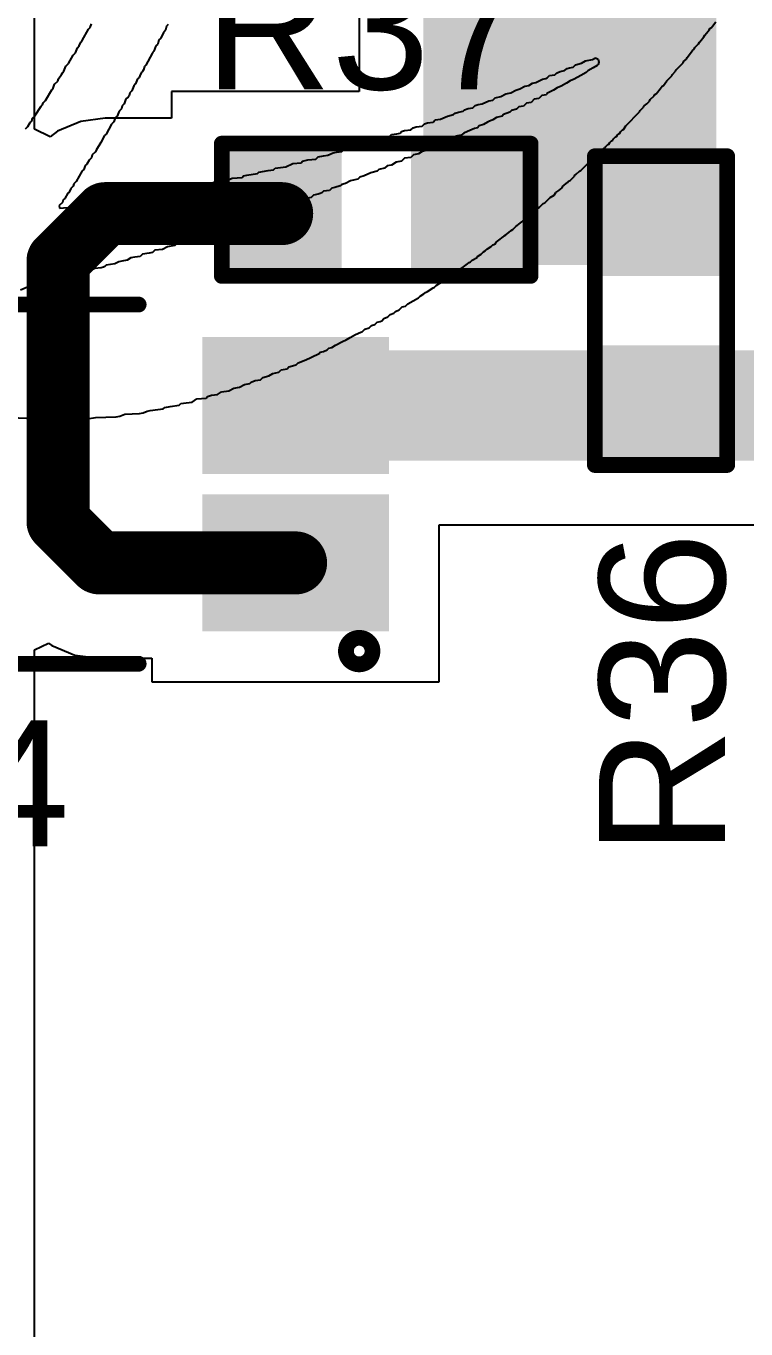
# Model space of a CAD drawing. Header units: inches. Extents: x -3 to 5437, y -3 to 5435.
# Drawn here: x 180 to 185.81, y 39.01 to 49.51 of the extents above; entities that cross this region are included whole.
import ezdxf

# ---------------------------------------------------------------- set-up
doc = ezdxf.new("R2010")
doc.units = ezdxf.units.IN
for name, color, linetype in [('Bottom Overlay', 54, 'Continuous'), ('Top Layer', 1, 'Continuous'), ('Top Overlay', 2, 'Continuous'), ('Top Paste', 8, 'Continuous'), ('Top Solder', 216, 'Continuous')]:
    doc.layers.add(name, color=color, linetype=linetype)
doc.styles.add('Arial', font='', dxfattribs={"height": 0.2})
doc.styles.get('Arial').set_extended_font_data('Arial')

# ---------------------------------------------------------------- blocks, each defined once
blk = doc.blocks.new('PS2801C_1_F3_A_281')
at = {"layer": 'Top Layer'}
for points in [[(-3.8, 1.085), (-2.5, 1.085), (-2.5, 0.185), (-3.8, 0.185)], [(2.5, 1.085), (3.8, 1.085), (3.8, 0.185), (2.5, 0.185)], [(-3.8, -0.185), (-2.5, -0.185), (-2.5, -1.085), (-3.8, -1.085)], [(2.5, -0.185), (3.8, -0.185), (3.8, -1.085), (2.5, -1.085)]]:
    blk.add_hatch(color=1, dxfattribs=at).paths.add_polyline_path(points)
at = {"layer": 'Top Paste'}
for points in [[(-3.8, 1.085), (-2.5, 1.085), (-2.5, 0.185), (-3.8, 0.185)], [(2.5, 1.085), (3.8, 1.085), (3.8, 0.185), (2.5, 0.185)], [(-3.8, -0.185), (-2.5, -0.185), (-2.5, -1.085), (-3.8, -1.085)], [(2.5, -0.185), (3.8, -0.185), (3.8, -1.085), (2.5, -1.085)]]:
    blk.add_hatch(color=8, dxfattribs=at).paths.add_polyline_path(points)
at = {"layer": 'Top Solder'}
for points in [[(-3.902, 1.187), (-2.398, 1.187), (-2.398, 0.083), (-3.902, 0.083)], [(2.398, 1.187), (3.902, 1.187), (3.902, 0.083), (2.398, 0.083)], [(-3.902, -0.083), (-2.398, -0.083), (-2.398, -1.187), (-3.902, -1.187)], [(2.398, -0.083), (3.902, -0.083), (3.902, -1.187), (2.398, -1.187)]]:
    blk.add_hatch(color=216, dxfattribs=at).paths.add_polyline_path(points)
at = {"layer": 'Top Overlay'}
for points in [[(-3.556, 1.346, 0.127, 0.127, 1), (-3.77, 1.346, 0.127, 0.127, 1)], [(-1.917, 1.448, 0.0635, 0.0635, 1), (-1.853, 1.448, 0.0635, 0.0635, 1)], [(1.969, 1.448, 0.0635, 0.0635, 1), (2.033, 1.448, 0.0635, 0.0635, 1)], [(-3.802, 1.346, 0.0635, 0.0635, 1), (-3.738, 1.346, 0.0635, 0.0635, 1)], [(-3.588, 1.346, 0.0635, 0.0635, 1), (-3.525, 1.346, 0.0635, 0.0635, 1)], [(-1.917, -1.448, 0.0635, 0.0635, 1), (-1.853, -1.448, 0.0635, 0.0635, 1)], [(1.969, -1.448, 0.0635, 0.0635, 1), (2.033, -1.448, 0.0635, 0.0635, 1)]]:
    blk.add_lwpolyline(points, format="xyseb", close=True, dxfattribs=at)
for points in [[(2.001, 1.448, 0.127, 0.127, 0), (-1.885, 1.448, 0.127, 0.127, 0)], [(2.001, -1.448, 0.127, 0.127, 0), (-1.885, -1.448, 0.127, 0.127, 0)]]:
    blk.add_lwpolyline(points, format="xyseb", dxfattribs=at)
blk = doc.blocks.new('RES_0603_433')
at = {"layer": 'Top Layer'}
for points in [[(-0.381, 0.4445), (-0.381, -0.4445), (-1.143, -0.4445), (-1.143, 0.4445)], [(1.143, 0.4445), (1.143, -0.4445), (0.381, -0.4445), (0.381, 0.4445)]]:
    blk.add_hatch(color=1, dxfattribs=at).paths.add_polyline_path(points)
at = {"layer": 'Top Paste'}
for points in [[(-0.381, 0.4445), (-0.381, -0.4445), (-1.143, -0.4445), (-1.143, 0.4445)], [(1.143, 0.4445), (1.143, -0.4445), (0.381, -0.4445), (0.381, 0.4445)]]:
    blk.add_hatch(color=8, dxfattribs=at).paths.add_polyline_path(points)
at = {"layer": 'Top Solder'}
for points in [[(-0.2794, 0.5461), (-0.2794, -0.5461), (-1.2446, -0.5461), (-1.2446, 0.5461)], [(1.2446, 0.5461), (1.2446, -0.5461), (0.2794, -0.5461), (0.2794, 0.5461)]]:
    blk.add_hatch(color=216, dxfattribs=at).paths.add_polyline_path(points)
at = {"layer": 'Top Overlay'}
for points in [[(-1.2446, 0.5334, 0.127, 0.127, 0), (1.2446, 0.5334, 0.127, 0.127, 0)], [(-1.2446, -0.5334, 0.127, 0.127, 0), (-1.2446, 0.5334, 0.127, 0.127, 0)], [(1.2446, -0.5334, 0.127, 0.127, 0), (1.2446, 0.5334, 0.127, 0.127, 0)], [(-1.2446, -0.5334, 0.127, 0.127, 0), (1.2446, -0.5334, 0.127, 0.127, 0)]]:
    blk.add_lwpolyline(points, format="xyseb", dxfattribs=at)
for points in [[(-1.27635, 0.5334, 0.0635, 0.0635, 1), (-1.21285, 0.5334, 0.0635, 0.0635, 1)], [(-1.27635, 0.5334, 0.0635, 0.0635, 1), (-1.21285, 0.5334, 0.0635, 0.0635, 1)], [(1.21285, 0.5334, 0.0635, 0.0635, 1), (1.27635, 0.5334, 0.0635, 0.0635, 1)], [(1.21285, 0.5334, 0.0635, 0.0635, 1), (1.27635, 0.5334, 0.0635, 0.0635, 1)], [(-1.27635, -0.5334, 0.0635, 0.0635, 1), (-1.21285, -0.5334, 0.0635, 0.0635, 1)], [(-1.27635, -0.5334, 0.0635, 0.0635, 1), (-1.21285, -0.5334, 0.0635, 0.0635, 1)], [(1.21285, -0.5334, 0.0635, 0.0635, 1), (1.27635, -0.5334, 0.0635, 0.0635, 1)], [(1.21285, -0.5334, 0.0635, 0.0635, 1), (1.27635, -0.5334, 0.0635, 0.0635, 1)]]:
    blk.add_lwpolyline(points, format="xyseb", close=True, dxfattribs=at)
blk = doc.blocks.new('RES_0603_434')
at = {"layer": 'Top Layer'}
for points in [[(-0.381, 0.4445), (-0.381, -0.4445), (-1.143, -0.4445), (-1.143, 0.4445)], [(1.143, 0.4445), (1.143, -0.4445), (0.381, -0.4445), (0.381, 0.4445)]]:
    blk.add_hatch(color=1, dxfattribs=at).paths.add_polyline_path(points)
at = {"layer": 'Top Paste'}
for points in [[(-0.381, 0.4445), (-0.381, -0.4445), (-1.143, -0.4445), (-1.143, 0.4445)], [(1.143, 0.4445), (1.143, -0.4445), (0.381, -0.4445), (0.381, 0.4445)]]:
    blk.add_hatch(color=8, dxfattribs=at).paths.add_polyline_path(points)
at = {"layer": 'Top Solder'}
for points in [[(-0.2794, 0.5461), (-0.2794, -0.5461), (-1.2446, -0.5461), (-1.2446, 0.5461)], [(1.2446, 0.5461), (1.2446, -0.5461), (0.2794, -0.5461), (0.2794, 0.5461)]]:
    blk.add_hatch(color=216, dxfattribs=at).paths.add_polyline_path(points)
at = {"layer": 'Top Overlay'}
for points in [[(-1.2446, 0.5334, 0.127, 0.127, 0), (1.2446, 0.5334, 0.127, 0.127, 0)], [(-1.2446, 0.5334, 0.127, 0.127, 0), (-1.2446, -0.5334, 0.127, 0.127, 0)], [(1.2446, 0.5334, 0.127, 0.127, 0), (1.2446, -0.5334, 0.127, 0.127, 0)], [(-1.2446, -0.5334, 0.127, 0.127, 0), (1.2446, -0.5334, 0.127, 0.127, 0)]]:
    blk.add_lwpolyline(points, format="xyseb", dxfattribs=at)
for points in [[(-1.27635, 0.5334, 0.0635, 0.0635, 1), (-1.21285, 0.5334, 0.0635, 0.0635, 1)], [(-1.27635, 0.5334, 0.0635, 0.0635, 1), (-1.21285, 0.5334, 0.0635, 0.0635, 1)], [(1.21285, 0.5334, 0.0635, 0.0635, 1), (1.27635, 0.5334, 0.0635, 0.0635, 1)], [(1.21285, 0.5334, 0.0635, 0.0635, 1), (1.27635, 0.5334, 0.0635, 0.0635, 1)], [(-1.27635, -0.5334, 0.0635, 0.0635, 1), (-1.21285, -0.5334, 0.0635, 0.0635, 1)], [(-1.27635, -0.5334, 0.0635, 0.0635, 1), (-1.21285, -0.5334, 0.0635, 0.0635, 1)], [(1.21285, -0.5334, 0.0635, 0.0635, 1), (1.27635, -0.5334, 0.0635, 0.0635, 1)], [(1.21285, -0.5334, 0.0635, 0.0635, 1), (1.27635, -0.5334, 0.0635, 0.0635, 1)]]:
    blk.add_lwpolyline(points, format="xyseb", close=True, dxfattribs=at)

msp = doc.modelspace()

# ---------------------------------------------------------------- hatches: boundary and pattern name
at = {"layer": 'Top Layer'}
for points in [[(183.206, 47.588), (185.566, 47.588), (185.566, 53.021), (183.206, 53.021)], [(181.532, 46.009), (190.017, 46.009), (190.017, 46.898), (181.532, 46.898)]]:
    msp.add_hatch(color=1, dxfattribs=at).paths.add_polyline_path(points)

# ---------------------------------------------------------------- linework, layer by layer
at = {"layer": 'Bottom Overlay'}
for p, q in [((180.456, 49.396), (180.505, 49.488)), ((180.505, 49.488), (180.518, 49.501)), ((180.518, 49.501), (180.53, 49.532)), ((181.126, 49.479), (181.111, 49.458)), ((181.135, 49.513), (181.126, 49.479)), ((181.148, 49.526), (181.135, 49.513)), ((185.501, 49.473), (185.51, 49.482)), ((185.51, 49.482), (185.516, 49.495)), ((185.516, 49.495), (185.529, 49.501)), ((185.529, 49.501), (185.535, 49.513)), ((185.535, 49.513), (185.563, 49.547)), ((180.431, 49.353), (180.443, 49.383)), ((180.443, 49.383), (180.456, 49.396)), ((181.074, 49.402), (181.064, 49.368)), ((181.086, 49.414), (181.074, 49.402)), ((181.111, 49.458), (181.086, 49.414)), ((185.393, 49.34), (185.424, 49.371)), ((185.424, 49.371), (185.43, 49.383)), ((185.43, 49.383), (185.448, 49.402)), ((185.448, 49.402), (185.455, 49.414)), ((185.455, 49.414), (185.467, 49.427)), ((185.467, 49.427), (185.473, 49.439)), ((185.473, 49.439), (185.501, 49.473)), ((180.345, 49.21), (180.382, 49.278)), ((180.382, 49.278), (180.4, 49.297)), ((180.4, 49.297), (180.416, 49.337)), ((180.416, 49.337), (180.431, 49.353)), ((181.018, 49.291), (180.969, 49.198)), ((181.024, 49.303), (181.018, 49.291)), ((181.033, 49.312), (181.024, 49.303)), ((181.049, 49.353), (181.033, 49.312)), ((181.064, 49.368), (181.049, 49.353)), ((185.331, 49.26), (185.374, 49.315)), ((185.374, 49.315), (185.387, 49.328)), ((185.387, 49.328), (185.393, 49.34)), ((180.307, 49.149), (180.323, 49.189)), ((180.323, 49.189), (180.345, 49.21)), ((180.95, 49.161), (180.941, 49.146)), ((180.956, 49.186), (180.95, 49.161)), ((180.969, 49.198), (180.956, 49.186)), ((184.342, 49.155), (184.364, 49.17)), ((184.364, 49.17), (184.382, 49.176)), ((184.382, 49.176), (184.413, 49.183)), ((184.413, 49.183), (184.432, 49.201)), ((184.432, 49.201), (184.481, 49.213)), ((184.481, 49.213), (184.512, 49.232)), ((184.512, 49.232), (184.568, 49.244)), ((184.574, 49.176), (184.531, 49.152)), ((184.568, 49.244), (184.593, 49.257)), ((184.605, 49.195), (184.574, 49.176)), ((184.593, 49.257), (184.614, 49.247)), ((184.614, 49.204), (184.605, 49.195)), ((184.614, 49.247), (184.62, 49.223)), ((184.62, 49.223), (184.614, 49.204)), ((185.238, 49.149), (185.244, 49.161)), ((185.244, 49.161), (185.3, 49.217)), ((185.3, 49.217), (185.306, 49.229)), ((185.306, 49.229), (185.325, 49.247)), ((185.325, 49.247), (185.331, 49.26)), ((180.233, 49.044), (180.258, 49.068)), ((180.258, 49.068), (180.264, 49.087)), ((180.264, 49.087), (180.289, 49.124)), ((180.289, 49.124), (180.295, 49.136)), ((180.295, 49.136), (180.307, 49.149)), ((180.901, 49.087), (180.885, 49.047)), ((180.913, 49.099), (180.901, 49.087)), ((180.919, 49.112), (180.913, 49.099)), ((180.932, 49.142), (180.919, 49.112)), ((180.941, 49.146), (180.932, 49.142)), ((184.086, 49.053), (184.111, 49.059)), ((184.111, 49.059), (184.166, 49.084)), ((184.166, 49.084), (184.191, 49.09)), ((184.191, 49.09), (184.203, 49.096)), ((184.203, 49.096), (184.222, 49.115)), ((184.222, 49.115), (184.265, 49.121)), ((184.265, 49.121), (184.277, 49.133)), ((184.277, 49.133), (184.29, 49.139)), ((184.29, 49.139), (184.308, 49.146)), ((184.308, 49.146), (184.342, 49.155)), ((184.389, 49.071), (184.358, 49.053)), ((184.42, 49.084), (184.389, 49.071)), ((184.475, 49.115), (184.42, 49.084)), ((184.518, 49.139), (184.475, 49.115)), ((184.531, 49.152), (184.518, 49.139)), ((185.142, 49.034), (185.167, 49.071)), ((185.167, 49.071), (185.207, 49.112)), ((185.207, 49.112), (185.214, 49.124)), ((185.214, 49.124), (185.238, 49.149)), ((180.159, 48.914), (180.209, 49)), ((180.209, 49), (180.221, 49.013)), ((180.221, 49.013), (180.233, 49.044)), ((180.833, 48.951), (180.826, 48.939)), ((180.839, 48.976), (180.833, 48.951)), ((180.854, 48.991), (180.839, 48.976)), ((180.87, 49.031), (180.854, 48.991)), ((180.885, 49.047), (180.87, 49.031)), ((183.829, 48.945), (183.87, 48.966)), ((183.87, 48.966), (183.91, 48.976)), ((183.91, 48.976), (183.95, 48.997)), ((183.95, 48.997), (183.984, 49.006)), ((183.984, 49.006), (184.024, 49.028)), ((184.024, 49.028), (184.055, 49.034)), ((184.055, 49.034), (184.086, 49.053)), ((184.16, 48.954), (184.135, 48.929)), ((184.197, 48.96), (184.16, 48.954)), ((184.2, 48.969), (184.197, 48.96)), ((184.253, 48.997), (184.2, 48.969)), ((184.284, 49.016), (184.253, 48.997)), ((184.315, 49.028), (184.284, 49.016)), ((184.358, 49.053), (184.315, 49.028)), ((185.034, 48.92), (185.065, 48.951)), ((185.065, 48.951), (185.068, 48.96)), ((185.068, 48.96), (185.081, 48.966)), ((185.081, 48.966), (185.096, 48.982)), ((185.096, 48.982), (185.102, 48.994)), ((185.102, 48.994), (185.115, 49.006)), ((185.115, 49.006), (185.121, 49.019)), ((185.121, 49.019), (185.13, 49.028)), ((185.13, 49.028), (185.142, 49.034)), ((180.073, 48.79), (180.125, 48.867)), ((180.125, 48.867), (180.134, 48.877)), ((180.134, 48.877), (180.141, 48.895)), ((180.141, 48.895), (180.159, 48.914)), ((180.771, 48.846), (180.752, 48.827)), ((180.777, 48.871), (180.771, 48.846)), ((180.792, 48.886), (180.777, 48.871)), ((180.808, 48.926), (180.792, 48.886)), ((180.826, 48.939), (180.808, 48.926)), ((183.536, 48.837), (183.567, 48.849)), ((183.567, 48.849), (183.604, 48.855)), ((183.604, 48.855), (183.622, 48.874)), ((183.622, 48.874), (183.647, 48.88)), ((183.647, 48.88), (183.678, 48.886)), ((183.678, 48.886), (183.734, 48.911)), ((183.734, 48.911), (183.765, 48.917)), ((183.765, 48.917), (183.783, 48.935)), ((183.783, 48.935), (183.829, 48.945)), ((183.975, 48.861), (183.956, 48.843)), ((184.012, 48.867), (183.975, 48.861)), ((184.036, 48.892), (184.012, 48.867)), ((184.074, 48.898), (184.036, 48.892)), ((184.098, 48.923), (184.074, 48.898)), ((184.135, 48.929), (184.098, 48.923)), ((184.954, 48.833), (184.979, 48.858)), ((184.979, 48.858), (184.985, 48.871)), ((184.985, 48.871), (185.007, 48.886)), ((185.007, 48.886), (185.028, 48.908)), ((185.028, 48.908), (185.034, 48.92)), ((180.036, 48.735), (180.048, 48.747)), ((180.048, 48.747), (180.054, 48.772)), ((180.054, 48.772), (180.066, 48.778)), ((180.066, 48.778), (180.073, 48.79)), ((180.709, 48.741), (180.691, 48.722)), ((180.721, 48.772), (180.709, 48.741)), ((180.737, 48.787), (180.721, 48.772)), ((180.752, 48.827), (180.737, 48.787)), ((183.283, 48.738), (183.301, 48.756)), ((183.301, 48.756), (183.344, 48.762)), ((183.344, 48.762), (183.4, 48.787)), ((183.4, 48.787), (183.449, 48.799)), ((183.449, 48.799), (183.462, 48.812)), ((183.462, 48.812), (183.487, 48.818)), ((183.487, 48.818), (183.527, 48.827)), ((183.527, 48.827), (183.536, 48.837)), ((183.734, 48.744), (183.721, 48.738)), ((183.765, 48.756), (183.734, 48.744)), ((183.795, 48.775), (183.765, 48.756)), ((183.839, 48.787), (183.795, 48.775)), ((183.851, 48.799), (183.839, 48.787)), ((183.901, 48.818), (183.851, 48.799)), ((183.916, 48.833), (183.901, 48.818)), ((183.956, 48.843), (183.916, 48.833)), ((184.837, 48.71), (184.948, 48.821)), ((184.948, 48.821), (184.954, 48.833)), ((179.998, 48.685), (180.017, 48.704)), ((180.017, 48.704), (180.036, 48.735)), ((180.647, 48.642), (180.635, 48.63)), ((180.691, 48.722), (180.647, 48.642)), ((182.93, 48.62), (182.949, 48.639)), ((182.949, 48.639), (182.992, 48.645)), ((182.992, 48.645), (183.017, 48.651)), ((183.017, 48.651), (183.029, 48.664)), ((183.029, 48.664), (183.054, 48.67)), ((183.054, 48.67), (183.103, 48.676)), ((183.103, 48.676), (183.122, 48.694)), ((183.122, 48.694), (183.147, 48.701)), ((183.147, 48.701), (183.196, 48.707)), ((183.196, 48.707), (183.215, 48.725)), ((183.215, 48.725), (183.239, 48.732)), ((183.239, 48.732), (183.283, 48.738)), ((183.53, 48.651), (183.511, 48.633)), ((183.561, 48.664), (183.53, 48.651)), ((183.616, 48.688), (183.561, 48.664)), ((183.641, 48.694), (183.616, 48.688)), ((183.656, 48.71), (183.641, 48.694)), ((183.69, 48.719), (183.656, 48.71)), ((183.721, 48.738), (183.69, 48.719)), ((184.762, 48.623), (184.769, 48.636)), ((184.769, 48.636), (184.778, 48.645)), ((184.778, 48.645), (184.787, 48.648)), ((184.787, 48.648), (184.793, 48.66)), ((184.793, 48.66), (184.809, 48.676)), ((184.809, 48.676), (184.818, 48.679)), ((184.818, 48.679), (184.837, 48.71)), ((180.604, 48.574), (180.567, 48.512)), ((180.635, 48.63), (180.604, 48.574)), ((182.634, 48.528), (182.646, 48.54)), ((182.646, 48.54), (182.689, 48.552)), ((182.689, 48.552), (182.742, 48.562)), ((182.742, 48.562), (182.782, 48.583)), ((182.782, 48.583), (182.838, 48.589)), ((182.838, 48.589), (182.856, 48.608)), ((182.856, 48.608), (182.9, 48.614)), ((182.9, 48.614), (182.93, 48.62)), ((183.264, 48.534), (183.246, 48.515)), ((183.314, 48.546), (183.264, 48.534)), ((183.329, 48.562), (183.314, 48.546)), ((183.363, 48.571), (183.329, 48.562)), ((183.394, 48.589), (183.363, 48.571)), ((183.425, 48.602), (183.394, 48.589)), ((183.449, 48.608), (183.425, 48.602)), ((183.468, 48.626), (183.449, 48.608)), ((183.511, 48.633), (183.468, 48.626)), ((184.661, 48.528), (184.67, 48.531)), ((184.67, 48.531), (184.676, 48.543)), ((184.676, 48.543), (184.691, 48.559)), ((184.691, 48.559), (184.701, 48.562)), ((184.701, 48.562), (184.707, 48.574)), ((184.707, 48.574), (184.722, 48.589)), ((184.722, 48.589), (184.732, 48.592)), ((184.732, 48.592), (184.738, 48.605)), ((184.738, 48.605), (184.753, 48.62)), ((184.753, 48.62), (184.762, 48.623)), ((180.511, 48.432), (180.493, 48.401)), ((180.53, 48.45), (180.511, 48.432)), ((180.536, 48.475), (180.53, 48.45)), ((180.561, 48.5), (180.536, 48.475)), ((180.567, 48.512), (180.561, 48.5)), ((182.232, 48.423), (182.275, 48.435)), ((182.275, 48.435), (182.337, 48.441)), ((182.337, 48.441), (182.356, 48.46)), ((182.356, 48.46), (182.399, 48.466)), ((182.399, 48.466), (182.436, 48.472)), ((182.436, 48.472), (182.479, 48.491)), ((182.479, 48.491), (182.504, 48.497)), ((182.504, 48.497), (182.547, 48.503)), ((182.547, 48.503), (182.566, 48.521)), ((182.566, 48.521), (182.634, 48.528)), ((183.054, 48.447), (183.029, 48.423)), ((183.103, 48.453), (183.054, 48.447)), ((183.125, 48.475), (183.103, 48.453)), ((183.165, 48.484), (183.125, 48.475)), ((183.196, 48.503), (183.165, 48.484)), ((183.246, 48.515), (183.196, 48.503)), ((184.475, 48.348), (184.593, 48.466)), ((184.593, 48.466), (184.614, 48.475)), ((184.614, 48.475), (184.62, 48.487)), ((184.62, 48.487), (184.63, 48.497)), ((184.63, 48.497), (184.639, 48.5)), ((184.639, 48.5), (184.645, 48.512)), ((184.645, 48.512), (184.661, 48.528)), ((180.456, 48.345), (180.406, 48.259)), ((180.468, 48.358), (180.456, 48.345)), ((180.48, 48.389), (180.468, 48.358)), ((180.493, 48.401), (180.48, 48.389)), ((181.781, 48.311), (181.868, 48.324)), ((181.868, 48.324), (181.88, 48.336)), ((181.88, 48.336), (181.954, 48.348)), ((181.954, 48.348), (181.997, 48.355)), ((181.997, 48.355), (182.01, 48.367)), ((182.01, 48.367), (182.096, 48.379)), ((182.096, 48.379), (182.152, 48.404)), ((182.152, 48.404), (182.22, 48.41)), ((182.22, 48.41), (182.232, 48.423)), ((182.782, 48.33), (182.727, 48.305)), ((182.832, 48.342), (182.782, 48.33)), ((182.847, 48.358), (182.832, 48.342)), ((182.893, 48.367), (182.847, 48.358)), ((182.912, 48.385), (182.893, 48.367)), ((182.949, 48.392), (182.912, 48.385)), ((182.986, 48.416), (182.949, 48.392)), ((183.029, 48.423), (182.986, 48.416)), ((184.438, 48.318), (184.463, 48.342)), ((184.463, 48.342), (184.475, 48.348)), ((180.382, 48.222), (180.363, 48.203)), ((180.388, 48.24), (180.382, 48.222)), ((180.406, 48.259), (180.388, 48.24)), ((181.33, 48.206), (181.342, 48.219)), ((181.342, 48.219), (181.386, 48.225)), ((181.386, 48.225), (181.447, 48.231)), ((181.447, 48.231), (181.478, 48.237)), ((181.478, 48.237), (181.522, 48.256)), ((181.522, 48.256), (181.608, 48.262)), ((181.608, 48.262), (181.664, 48.287)), ((181.664, 48.287), (181.744, 48.293)), ((181.744, 48.293), (181.756, 48.305)), ((181.756, 48.305), (181.781, 48.311)), ((182.535, 48.225), (182.492, 48.212)), ((182.547, 48.237), (182.535, 48.225)), ((182.578, 48.243), (182.547, 48.237)), ((182.618, 48.265), (182.578, 48.243)), ((182.652, 48.274), (182.618, 48.265)), ((182.677, 48.28), (182.652, 48.274)), ((182.693, 48.296), (182.677, 48.28)), ((182.727, 48.305), (182.693, 48.296)), ((184.324, 48.209), (184.33, 48.222)), ((184.33, 48.222), (184.367, 48.253)), ((184.367, 48.253), (184.376, 48.262)), ((184.376, 48.262), (184.389, 48.268)), ((184.389, 48.268), (184.423, 48.302)), ((184.423, 48.302), (184.426, 48.311)), ((184.426, 48.311), (184.438, 48.318)), ((180.301, 48.111), (180.295, 48.092)), ((180.314, 48.123), (180.301, 48.111)), ((180.338, 48.166), (180.314, 48.123)), ((180.348, 48.169), (180.338, 48.166)), ((180.363, 48.203), (180.348, 48.169)), ((180.768, 48.107), (180.83, 48.114)), ((180.83, 48.114), (180.86, 48.126)), ((180.86, 48.126), (180.904, 48.138)), ((180.904, 48.138), (181.003, 48.145)), ((181.003, 48.145), (181.046, 48.163)), ((181.046, 48.163), (181.126, 48.169)), ((181.126, 48.169), (181.182, 48.175)), ((181.182, 48.175), (181.194, 48.188)), ((181.194, 48.188), (181.219, 48.194)), ((181.219, 48.194), (181.299, 48.2)), ((181.299, 48.2), (181.33, 48.206)), ((182.245, 48.12), (182.207, 48.095)), ((182.275, 48.126), (182.245, 48.12)), ((182.3, 48.132), (182.275, 48.126)), ((182.319, 48.151), (182.3, 48.132)), ((182.356, 48.157), (182.319, 48.151)), ((182.374, 48.163), (182.356, 48.157)), ((182.387, 48.169), (182.374, 48.163)), ((182.399, 48.182), (182.387, 48.169)), ((182.448, 48.188), (182.399, 48.182)), ((182.467, 48.206), (182.448, 48.188)), ((182.492, 48.212), (182.467, 48.206)), ((184.185, 48.089), (184.228, 48.132)), ((184.228, 48.132), (184.259, 48.151)), ((184.259, 48.151), (184.274, 48.172)), ((184.274, 48.172), (184.296, 48.188)), ((184.296, 48.188), (184.324, 48.209)), ((180.295, 48.092), (180.27, 48.067)), ((180.27, 48.067), (180.273, 48.046)), ((180.273, 48.046), (180.372, 48.052)), ((180.372, 48.052), (180.44, 48.058)), ((180.44, 48.058), (180.453, 48.07)), ((180.453, 48.07), (180.555, 48.08)), ((180.555, 48.08), (180.641, 48.086)), ((180.641, 48.086), (180.669, 48.101)), ((180.669, 48.101), (180.768, 48.107)), ((181.966, 48.009), (181.923, 48.002)), ((182.007, 48.03), (181.966, 48.009)), ((182.053, 48.039), (182.007, 48.03)), ((182.084, 48.058), (182.053, 48.039)), ((182.133, 48.07), (182.084, 48.058)), ((182.164, 48.089), (182.133, 48.07)), ((182.207, 48.095), (182.164, 48.089)), ((184.08, 47.996), (184.129, 48.046)), ((184.129, 48.046), (184.141, 48.052)), ((184.141, 48.052), (184.172, 48.083)), ((184.172, 48.083), (184.185, 48.089)), ((181.658, 47.904), (181.645, 47.891)), ((181.679, 47.913), (181.658, 47.904)), ((181.732, 47.922), (181.679, 47.913)), ((181.75, 47.941), (181.732, 47.922)), ((181.793, 47.947), (181.75, 47.941)), ((181.824, 47.959), (181.793, 47.947)), ((181.837, 47.971), (181.824, 47.959)), ((181.88, 47.978), (181.837, 47.971)), ((181.911, 47.99), (181.88, 47.978)), ((181.923, 48.002), (181.911, 47.99)), ((183.95, 47.897), (183.962, 47.904)), ((183.962, 47.904), (183.987, 47.928)), ((183.987, 47.928), (183.999, 47.934)), ((183.999, 47.934), (184.018, 47.953)), ((184.018, 47.953), (184.049, 47.971)), ((184.049, 47.971), (184.067, 47.99)), ((184.067, 47.99), (184.08, 47.996)), ((181.355, 47.798), (181.312, 47.792)), ((181.398, 47.811), (181.355, 47.798)), ((181.41, 47.823), (181.398, 47.811)), ((181.46, 47.829), (181.41, 47.823)), ((181.497, 47.854), (181.46, 47.829)), ((181.546, 47.86), (181.497, 47.854)), ((181.586, 47.882), (181.546, 47.86)), ((181.645, 47.891), (181.586, 47.882)), ((183.814, 47.786), (183.848, 47.814)), ((183.848, 47.814), (183.857, 47.823)), ((183.857, 47.823), (183.87, 47.829)), ((183.87, 47.829), (183.882, 47.842)), ((183.882, 47.842), (183.894, 47.848)), ((183.894, 47.848), (183.913, 47.866)), ((183.913, 47.866), (183.925, 47.873)), ((183.925, 47.873), (183.95, 47.897)), ((181.04, 47.706), (181.021, 47.687)), ((181.101, 47.712), (181.04, 47.706)), ((181.142, 47.734), (181.101, 47.712)), ((181.2, 47.743), (181.142, 47.734)), ((181.219, 47.761), (181.2, 47.743)), ((181.256, 47.768), (181.219, 47.761)), ((181.299, 47.78), (181.256, 47.768)), ((181.312, 47.792), (181.299, 47.78)), ((183.672, 47.675), (183.69, 47.693)), ((183.69, 47.693), (183.703, 47.7)), ((183.703, 47.7), (183.721, 47.718)), ((183.721, 47.718), (183.752, 47.737)), ((183.752, 47.737), (183.765, 47.749)), ((183.765, 47.749), (183.786, 47.758)), ((183.786, 47.758), (183.792, 47.771)), ((183.792, 47.771), (183.802, 47.78)), ((183.802, 47.78), (183.814, 47.786)), ((180.647, 47.585), (180.638, 47.576)), ((180.718, 47.595), (180.647, 47.585)), ((180.749, 47.613), (180.718, 47.595)), ((180.774, 47.619), (180.749, 47.613)), ((180.817, 47.625), (180.774, 47.619)), ((180.848, 47.644), (180.817, 47.625)), ((180.879, 47.65), (180.848, 47.644)), ((180.922, 47.656), (180.879, 47.65)), ((180.941, 47.675), (180.922, 47.656)), ((180.996, 47.681), (180.941, 47.675)), ((181.021, 47.687), (180.996, 47.681)), ((183.517, 47.564), (183.561, 47.595)), ((183.561, 47.595), (183.573, 47.607)), ((183.573, 47.607), (183.585, 47.613)), ((183.585, 47.613), (183.598, 47.625)), ((183.598, 47.625), (183.638, 47.647)), ((183.638, 47.647), (183.641, 47.656)), ((183.641, 47.656), (183.672, 47.675)), ((180.335, 47.496), (180.304, 47.477)), ((180.422, 47.508), (180.335, 47.496)), ((180.44, 47.527), (180.422, 47.508)), ((180.502, 47.533), (180.44, 47.527)), ((180.558, 47.558), (180.502, 47.533)), ((180.607, 47.564), (180.558, 47.558)), ((180.626, 47.57), (180.607, 47.564)), ((180.638, 47.576), (180.626, 47.57)), ((183.388, 47.471), (183.4, 47.483)), ((183.4, 47.483), (183.431, 47.502)), ((183.431, 47.502), (183.443, 47.514)), ((183.443, 47.514), (183.474, 47.533)), ((183.474, 47.533), (183.487, 47.545)), ((183.487, 47.545), (183.517, 47.564)), ((180.014, 47.409), (179.958, 47.384)), ((180.076, 47.415), (180.014, 47.409)), ((180.1, 47.422), (180.076, 47.415)), ((180.113, 47.434), (180.1, 47.422)), ((180.144, 47.44), (180.113, 47.434)), ((180.187, 47.446), (180.144, 47.44)), ((180.23, 47.465), (180.187, 47.446)), ((180.261, 47.471), (180.23, 47.465)), ((180.304, 47.477), (180.261, 47.471)), ((183.239, 47.372), (183.283, 47.403)), ((183.283, 47.403), (183.295, 47.409)), ((183.295, 47.409), (183.307, 47.422)), ((183.307, 47.422), (183.338, 47.44)), ((183.338, 47.44), (183.375, 47.465)), ((183.375, 47.465), (183.388, 47.471)), ((183.06, 47.255), (183.079, 47.273)), ((183.079, 47.273), (183.165, 47.323)), ((183.165, 47.323), (183.178, 47.335)), ((183.178, 47.335), (183.208, 47.354)), ((183.208, 47.354), (183.221, 47.366)), ((183.221, 47.366), (183.239, 47.372)), ((182.887, 47.156), (182.918, 47.168)), ((182.918, 47.168), (182.937, 47.187)), ((182.937, 47.187), (182.967, 47.199)), ((182.967, 47.199), (182.98, 47.211)), ((182.98, 47.211), (183.011, 47.224)), ((183.011, 47.224), (183.035, 47.249)), ((183.035, 47.249), (183.06, 47.255)), ((182.714, 47.051), (182.733, 47.069)), ((182.733, 47.069), (182.767, 47.079)), ((182.767, 47.079), (182.788, 47.1)), ((182.788, 47.1), (182.813, 47.106)), ((182.813, 47.106), (182.832, 47.125)), ((182.832, 47.125), (182.856, 47.131)), ((182.856, 47.131), (182.869, 47.137)), ((182.869, 47.137), (182.887, 47.156)), ((182.498, 46.94), (182.553, 46.971)), ((182.553, 46.971), (182.584, 46.983)), ((182.584, 46.983), (182.615, 47.001)), ((182.615, 47.001), (182.659, 47.026)), ((182.659, 47.026), (182.702, 47.045)), ((182.702, 47.045), (182.714, 47.051)), ((182.288, 46.835), (182.319, 46.853)), ((182.319, 46.853), (182.35, 46.865)), ((182.35, 46.865), (182.371, 46.875)), ((182.371, 46.875), (182.374, 46.884)), ((182.374, 46.884), (182.399, 46.89)), ((182.399, 46.89), (182.43, 46.903)), ((182.43, 46.903), (182.442, 46.915)), ((182.442, 46.915), (182.467, 46.921)), ((182.467, 46.921), (182.498, 46.94)), ((182.059, 46.742), (182.106, 46.751)), ((182.106, 46.751), (182.121, 46.767)), ((182.121, 46.767), (182.17, 46.779)), ((182.17, 46.779), (182.183, 46.785)), ((182.183, 46.785), (182.195, 46.797)), ((182.195, 46.797), (182.245, 46.816)), ((182.245, 46.816), (182.288, 46.835)), ((181.806, 46.631), (181.818, 46.643)), ((181.818, 46.643), (181.849, 46.655)), ((181.849, 46.655), (181.892, 46.662)), ((181.892, 46.662), (181.911, 46.68)), ((181.911, 46.68), (181.96, 46.692)), ((181.96, 46.692), (181.991, 46.711)), ((181.991, 46.711), (182.041, 46.723)), ((182.041, 46.723), (182.059, 46.742)), ((181.466, 46.526), (181.497, 46.538)), ((181.497, 46.538), (181.546, 46.544)), ((181.546, 46.544), (181.577, 46.563)), ((181.577, 46.563), (181.636, 46.572)), ((181.636, 46.572), (181.676, 46.594)), ((181.676, 46.594), (181.722, 46.603)), ((181.722, 46.603), (181.763, 46.624)), ((181.763, 46.624), (181.806, 46.631)), ((181.108, 46.427), (181.12, 46.439)), ((181.12, 46.439), (181.163, 46.445)), ((181.163, 46.445), (181.237, 46.458)), ((181.237, 46.458), (181.25, 46.47)), ((181.25, 46.47), (181.293, 46.476)), ((181.293, 46.476), (181.342, 46.482)), ((181.342, 46.482), (181.379, 46.507)), ((181.379, 46.507), (181.454, 46.513)), ((181.454, 46.513), (181.466, 46.526)), ((179.804, 46.359), (180.008, 46.353)), ((180.008, 46.353), (180.026, 46.346)), ((180.026, 46.346), (180.063, 46.353)), ((180.063, 46.353), (180.082, 46.346)), ((180.082, 46.346), (180.125, 46.334)), ((180.125, 46.334), (180.44, 46.34)), ((180.44, 46.34), (180.471, 46.353)), ((180.471, 46.353), (180.496, 46.346)), ((180.496, 46.346), (180.561, 46.356)), ((180.561, 46.356), (180.728, 46.362)), ((180.728, 46.362), (180.758, 46.368)), ((180.758, 46.368), (180.799, 46.383)), ((180.799, 46.383), (180.916, 46.39)), ((180.916, 46.39), (180.947, 46.396)), ((180.947, 46.396), (180.978, 46.408)), ((180.978, 46.408), (181.003, 46.414)), ((181.003, 46.414), (181.064, 46.421)), ((181.064, 46.421), (181.108, 46.427))]:
    msp.add_line(p, q, dxfattribs=at)
at = {"layer": 'Top Layer'}
for p, q in [((180.07, 48.683), (180.07, 61.826)), ((182.688, 50.021), (182.688, 48.985)), ((182.688, 48.985), (181.174, 48.985)), ((181.174, 48.985), (181.174, 48.77)), ((180.443, 48.744), (180.257, 48.667)), ((180.641, 48.77), (180.443, 48.744)), ((181.174, 48.77), (180.641, 48.77)), ((180.197, 48.621), (180.07, 48.683)), ((180.257, 48.667), (180.197, 48.621)), ((183.333, 44.227), (183.333, 45.492)), ((183.333, 45.492), (188.237, 45.492)), ((180.07, 44.483), (180.184, 44.539)), ((180.184, 44.539), (180.209, 44.519)), ((180.07, 31.386), (180.07, 44.483)), ((180.209, 44.519), (180.395, 44.442)), ((180.395, 44.442), (180.593, 44.416)), ((180.593, 44.416), (180.593, 44.416)), ((180.593, 44.416), (181.017, 44.416)), ((181.017, 44.416), (181.017, 44.227)), ((181.017, 44.227), (183.333, 44.227))]:
    msp.add_line(p, q, dxfattribs=at)
for points in [[(180.26, 47.62, 0.508, 0.508, 0), (180.641, 48.001, 0.508, 0.508, 0)], [(180.641, 48.001, 0.508, 0.508, 0), (182.063, 48.001, 0.508, 0.508, 0)], [(180.26, 45.518, 0.508, 0.508, 0), (180.26, 47.62, 0.508, 0.508, 0)], [(180.26, 45.518, 0.508, 0.508, 0), (180.593, 45.185, 0.508, 0.508, 0)], [(180.593, 45.185, 0.508, 0.508, 0), (182.175, 45.185, 0.508, 0.508, 0)]]:
    msp.add_lwpolyline(points, format="xyseb", dxfattribs=at)
for points in [[(180.514, 48.001, 0.254, 0.254, 1), (180.768, 48.001, 0.254, 0.254, 1)], [(180.514, 48.001, 0.254, 0.254, 1), (180.768, 48.001, 0.254, 0.254, 1)], [(181.936, 48.001, 0.254, 0.254, 1), (182.19, 48.001, 0.254, 0.254, 1)], [(180.133, 47.62, 0.254, 0.254, 1), (180.387, 47.62, 0.254, 0.254, 1)], [(180.133, 47.62, 0.254, 0.254, 1), (180.387, 47.62, 0.254, 0.254, 1)], [(180.133, 45.518, 0.254, 0.254, 1), (180.387, 45.518, 0.254, 0.254, 1)], [(180.133, 45.518, 0.254, 0.254, 1), (180.387, 45.518, 0.254, 0.254, 1)], [(180.466, 45.185, 0.254, 0.254, 1), (180.72, 45.185, 0.254, 0.254, 1)], [(180.466, 45.185, 0.254, 0.254, 1), (180.72, 45.185, 0.254, 0.254, 1)], [(182.048, 45.185, 0.254, 0.254, 1), (182.302, 45.185, 0.254, 0.254, 1)]]:
    msp.add_lwpolyline(points, format="xyseb", close=True, dxfattribs=at)

# ---------------------------------------------------------------- block references
msp.add_blockref('RES_0603_433', (182.825, 48.032))
for name, p, rotation in [('RES_0603_434', (185.121, 47.219), 90), ('PS2801C_1_F3_A_281', (179.025, 45.82), 180)]:
    msp.add_blockref(name, p, dxfattribs=dict(rotation=rotation))

# ---------------------------------------------------------------- texts
at = {"layer": 'Top Overlay', "style": 'Arial'}
for s, p in [('R37', (181.441, 49.002)), ('U14', (177.75, 42.901))]:
    msp.add_text(s, height=1.016, dxfattribs=at).set_placement(p)
msp.add_text('R36', height=1.016, rotation=90, dxfattribs=at).set_placement((185.637, 42.827))

doc.saveas('drawing.dxf')
